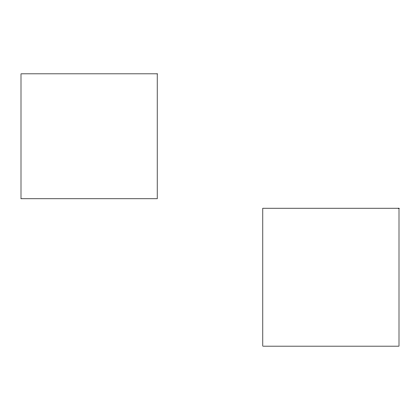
<?xml version="1.0" encoding="UTF-8"?>
<svg xmlns="http://www.w3.org/2000/svg" width="420" height="420" viewBox="0 0 420 420"><rect width="100%" height="100%" fill="white"/><g stroke="black" fill="none" stroke-linecap="round" stroke-linejoin="round"><path stroke-width="0.63" d="M157.185 73.852L21 73.852L21 198.791L157.185 198.791L157.185 73.852M399 208.199L262.815 208.199L262.815 346.148L399 346.148L399 208.199"/></g></svg>
